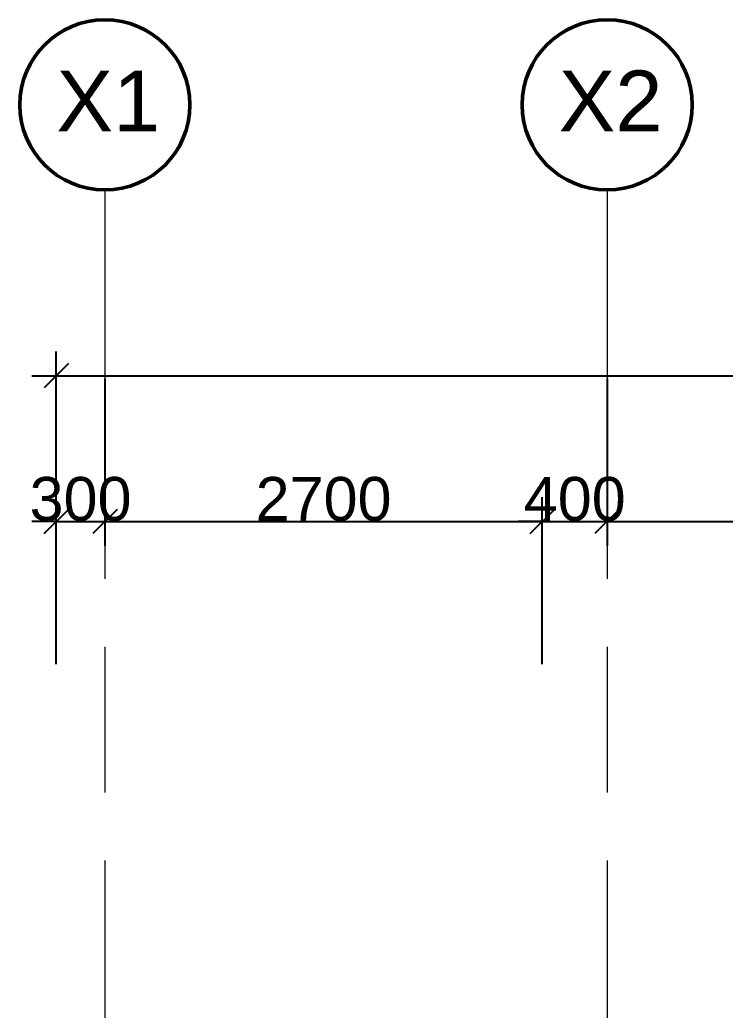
# Model space of a CAD drawing. Header units: millimetres. Extents: x -76261 to 649593, y -304265 to 60256.
# Drawn here: x 251475 to 255829, y 692 to 6805 of the extents above; entities that cross this region are included whole.
import ezdxf

# ---------------------------------------------------------------- set-up
doc = ezdxf.new("R2010")
doc.units = ezdxf.units.MM
doc.header["$LTSCALE"] = 2000
doc.header["$MEASUREMENT"] = 0
doc.header["$PDMODE"] = 32
doc.header["$PDSIZE"] = 0.15
doc.linetypes.add('Centre', pattern=[6.9, 4, -0.7, 1.5, -0.7])
doc.layers.get('0').update_dxf_attribs({"linetype": 'CONTINUOUS'})
doc.layers.get('DEFPOINTS').update_dxf_attribs({"color": 171, "linetype": 'CONTINUOUS'})
for name, color, linetype, lineweight in [('A-ANNO-DIMS', 1, 'CONTINUOUS', 15), ('S-GRID', 14, 'CONTINUOUS', 15), ('S-GRID-IDEN', 1, 'CONTINUOUS', 50)]:
    doc.layers.add(name, color=color, linetype=linetype, lineweight=lineweight)
doc.styles.add('Arial', font='arial.ttf', dxfattribs={"height": 1.6})
doc.styles.add('Arial_1', font='arial.ttf', dxfattribs={"height": 270})
doc.dimstyles.new('AD1', dxfattribs={"dimscale": 304.8, "dimtxt": 275.470038, "dimasz": 0.492126, "dimexe": 0.492126, "dimexo": 0.0625, "dimgap": 0, "dimtad": 1, "dimdec": 0, "dimzin": 0, "dimdsep": 46, "dimtxsty": 'Arial_1', "dimblk1": 'OBLIQUE', "dimblk2": 'OBLIQUE', "dimsah": 1, "dimcen": 0.09, "dimdle": 0.492126, "dimazin": 0, "dimtfac": 1, "dimtdec": 4, "dimtix": 1, "dimtmove": 0, "dimatfit": 3, "dimfxl": 2.952756, "dimfxlon": 1, "dimtvp": 1, "dimtolj": 1, "dimtzin": 0, "dimarcsym": 2})

# ---------------------------------------------------------------- blocks, each defined once
blk = doc.blocks.new('Grid - M_Grid Head - Circle-195263-ROOF FLOOR PLAN')
at = {"layer": 'S-GRID-IDEN'}
blk.add_circle((0, 0), 3.5, dxfattribs=at)
blk = doc.blocks.new('_Oblique')
at = {"color": 0, "linetype": 'ByBlock', "lineweight": -2}
blk.add_line((-0.5, -0.5), (0.5, 0.5), dxfattribs=at)
blk = doc.blocks.new('*D1094')
at = {"layer": 'A-ANNO-DIMS', "color": 0, "lineweight": -2, "transparency": 16777216}
for p, q in [((252000, 4589.4), (252000, 3558.4)), ((251700, 2827.5), (251700, 3858.4)), ((251700, 3708.4), (251550, 3708.4)), ((251700, 3708.4), (252000, 3708.4)), ((252000, 3708.4), (252150, 3708.4))]:
    blk.add_line(p, q, dxfattribs=at)
at = {"layer": 'DEFPOINTS', "color": 0, "transparency": 16777216}
for p in [(252000, 4608.4), (252000, 3708.4), (251700, 2808.4)]:
    blk.add_point(p, dxfattribs=at)
at = {"layer": 'A-ANNO-DIMS', "color": 0, "lineweight": -2, "transparency": 16777216, "xscale": 150, "yscale": 150, "zscale": 150}
blk.add_blockref('_Oblique', (251700, 3708.4), dxfattribs=at)
at = {"layer": 'A-ANNO-DIMS', "color": 0, "lineweight": -2, "transparency": 16777216, "xscale": 150, "yscale": 150, "zscale": 150, "rotation": 180}
blk.add_blockref('_Oblique', (252000, 3708.4), dxfattribs=at)
at = {"layer": 'A-ANNO-DIMS', "color": 0, "transparency": 16777216, "insert": (251850, 3846.4), "char_height": 270, "width": 747.583, "attachment_point": 5, "style": 'Arial_1'}
blk.add_mtext('\\A1;300', dxfattribs=at)
blk = doc.blocks.new('*D1095')
at = {"layer": 'A-ANNO-DIMS', "color": 0, "lineweight": -2, "transparency": 16777216}
for p, q in [((252000, 4589.4), (252000, 3558.4)), ((254700, 2827.5), (254700, 3858.4)), ((251850, 3708.4), (254850, 3708.4))]:
    blk.add_line(p, q, dxfattribs=at)
at = {"layer": 'DEFPOINTS', "color": 0, "transparency": 16777216}
for p in [(252000, 4608.4), (254700, 3708.4), (254700, 2808.4)]:
    blk.add_point(p, dxfattribs=at)
at = {"layer": 'A-ANNO-DIMS', "color": 0, "lineweight": -2, "transparency": 16777216, "xscale": 150, "yscale": 150, "zscale": 150, "rotation": 180}
blk.add_blockref('_Oblique', (252000, 3708.4), dxfattribs=at)
at = {"layer": 'A-ANNO-DIMS', "color": 0, "lineweight": -2, "transparency": 16777216, "xscale": 150, "yscale": 150, "zscale": 150}
blk.add_blockref('_Oblique', (254700, 3708.4), dxfattribs=at)
at = {"layer": 'A-ANNO-DIMS', "color": 0, "transparency": 16777216, "insert": (253350, 3846.3), "char_height": 270, "width": 996.778, "attachment_point": 5, "style": 'Arial_1'}
blk.add_mtext('\\A1;2700', dxfattribs=at)
blk = doc.blocks.new('*D1096')
at = {"layer": 'A-ANNO-DIMS', "color": 0, "lineweight": -2, "transparency": 16777216}
for p, q in [((255100, 4589.4), (255100, 3558.4)), ((254700, 2827.5), (254700, 3858.4)), ((254700, 3708.4), (254550, 3708.4)), ((254700, 3708.4), (255100, 3708.4)), ((255100, 3708.4), (255250, 3708.4))]:
    blk.add_line(p, q, dxfattribs=at)
at = {"layer": 'DEFPOINTS', "color": 0, "transparency": 16777216}
for p in [(255100, 4608.4), (255100, 3708.4), (254700, 2808.4)]:
    blk.add_point(p, dxfattribs=at)
at = {"layer": 'A-ANNO-DIMS', "color": 0, "lineweight": -2, "transparency": 16777216, "xscale": 150, "yscale": 150, "zscale": 150}
blk.add_blockref('_Oblique', (254700, 3708.4), dxfattribs=at)
at = {"layer": 'A-ANNO-DIMS', "color": 0, "lineweight": -2, "transparency": 16777216, "xscale": 150, "yscale": 150, "zscale": 150, "rotation": 180}
blk.add_blockref('_Oblique', (255100, 3708.4), dxfattribs=at)
at = {"layer": 'A-ANNO-DIMS', "color": 0, "transparency": 16777216, "insert": (254900, 3846.3), "char_height": 270, "width": 747.583, "attachment_point": 5, "style": 'Arial_1'}
blk.add_mtext('\\A1;400', dxfattribs=at)
blk = doc.blocks.new('*D1097')
at = {"layer": 'A-ANNO-DIMS', "color": 0, "lineweight": -2, "transparency": 16777216}
for p, q in [((255100, 4589.4), (255100, 3558.4)), ((260700, 4589.4), (260700, 3558.4)), ((254950, 3708.4), (260850, 3708.4))]:
    blk.add_line(p, q, dxfattribs=at)
at = {"layer": 'DEFPOINTS', "color": 0, "transparency": 16777216}
for p in [(255100, 4608.4), (260700, 4608.4), (260700, 3708.4)]:
    blk.add_point(p, dxfattribs=at)
at = {"layer": 'A-ANNO-DIMS', "color": 0, "lineweight": -2, "transparency": 16777216, "xscale": 150, "yscale": 150, "zscale": 150, "rotation": 180}
blk.add_blockref('_Oblique', (255100, 3708.4), dxfattribs=at)
at = {"layer": 'A-ANNO-DIMS', "color": 0, "lineweight": -2, "transparency": 16777216, "xscale": 150, "yscale": 150, "zscale": 150}
blk.add_blockref('_Oblique', (260700, 3708.4), dxfattribs=at)
at = {"layer": 'A-ANNO-DIMS', "color": 0, "transparency": 16777216, "insert": (257900, 3846.3), "char_height": 270, "width": 996.778, "attachment_point": 5, "style": 'Arial_1'}
blk.add_mtext('\\A1;5600', dxfattribs=at)
blk = doc.blocks.new('*D1103')
at = {"layer": 'A-ANNO-DIMS', "color": 0, "lineweight": -2, "transparency": 16777216}
for p, q in [((251700, 3727.5), (251700, 4758.4)), ((284700, 3727.5), (284700, 4758.4)), ((251550, 4608.4), (284850, 4608.4))]:
    blk.add_line(p, q, dxfattribs=at)
at = {"layer": 'DEFPOINTS', "color": 0, "transparency": 16777216}
for p in [(284700, 4608.4), (251700, 3708.4), (284700, 3708.4)]:
    blk.add_point(p, dxfattribs=at)
at = {"layer": 'A-ANNO-DIMS', "color": 0, "lineweight": -2, "transparency": 16777216, "xscale": 150, "yscale": 150, "zscale": 150, "rotation": 180}
blk.add_blockref('_Oblique', (251700, 4608.4), dxfattribs=at)
at = {"layer": 'A-ANNO-DIMS', "color": 0, "lineweight": -2, "transparency": 16777216, "xscale": 150, "yscale": 150, "zscale": 150}
blk.add_blockref('_Oblique', (284700, 4608.4), dxfattribs=at)
at = {"layer": 'A-ANNO-DIMS', "color": 0, "transparency": 16777216, "insert": (268200, 4746.4), "char_height": 270, "width": 1245.972, "attachment_point": 5, "style": 'Arial_1'}
blk.add_mtext('\\A1;33000', dxfattribs=at)
blk = doc.blocks.new('Xrexf_Office')
at = {"layer": 'S-GRID', "linetype": 'Centre', "ltscale": 0.3}
for p, q in [((252000, 5755.1), (252000, -19664.8)), ((255100, 5755.1), (255100, -19664.8))]:
    blk.add_line(p, q, dxfattribs=at)
at = {"layer": 'S-GRID-IDEN', "xscale": 149.9999999999999, "yscale": 149.9999999999999, "zscale": 149.9999999999999, "rotation": 180}
for p in [(252000, 6280.1), (255100, 6280.1)]:
    blk.add_blockref('Grid - M_Grid Head - Circle-195263-ROOF FLOOR PLAN', p, dxfattribs=at)
at = {"layer": 'S-GRID-IDEN', "char_height": 375, "width": 769.62, "attachment_point": 1, "style": 'Arial'}
for s, insert in [('X1', (251701.1, 6492.2)), ('X2', (254801.1, 6492.2))]:
    blk.add_mtext(s, dxfattribs=dict(at, insert=insert))
at = {"layer": 'A-ANNO-DIMS'}
for base, p1, p2, override, picture, middle in [((284700, 4608.4), (251700, 3708.4), (284700, 3708.4), {"dimpost": '<>', "dimfxl": 33000}, '*D1103', (268200, 4746.4)), ((252000, 3708.4), (251700, 2808.4), (252000, 4608.4), {"dimpost": '<>', "dimfxl": 1824.828759}, '*D1094', (251850, 3846.4)), ((254700, 3708.4), (252000, 4608.4), (254700, 2808.4), {"dimpost": '<>', "dimfxl": 3244.996148}, '*D1095', (253350, 3846.3)), ((255100, 3708.4), (254700, 2808.4), (255100, 4608.4), {"dimpost": '<>', "dimfxl": 1843.908891}, '*D1096', (254900, 3846.3)), ((260700, 3708.4), (255100, 4608.4), (260700, 4608.4), {"dimpost": '<>', "dimfxl": 5600}, '*D1097', (257900, 3846.3))]:
    dim = blk.add_linear_dim(base=base, p1=p1, p2=p2, dimstyle='AD1', override=override, dxfattribs=at)
    dim.commit()
    dim.dimension.update_dxf_attribs({"geometry": picture, "text_midpoint": middle})

msp = doc.modelspace()

# ---------------------------------------------------------------- block references
at = {"linetype": 'ByBlock'}
msp.add_blockref('Xrexf_Office', (0, 0), dxfattribs=at)

doc.saveas('drawing.dxf')
